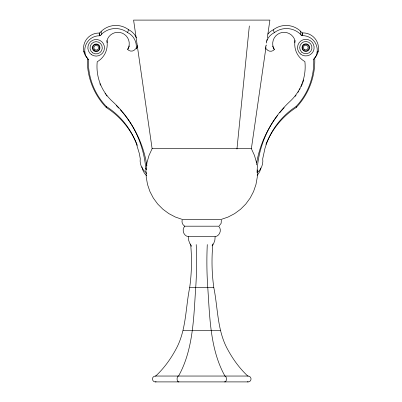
<?xml version="1.0" encoding="UTF-8"?>
<svg xmlns="http://www.w3.org/2000/svg" width="402" height="402" viewBox="0 0 402 402"><rect width="100%" height="100%" fill="white"/><g stroke="black" fill="none" stroke-linecap="round" stroke-linejoin="round"><path stroke-width="0.6" d="M257.441 169.84L257.26 177.227L255.963 184.503L253.577 191.498L250.165 198.05L245.798 204.01L240.582 209.241L234.632 213.623L228.09 217.05L221.1 219.452L182.392 219.452L175.403 217.05L168.86 213.623L162.91 209.241L157.69 204.01L153.323 198.05L149.911 191.498L147.529 184.503L146.233 177.227L146.127 172.92M257.044 172.187L257.25 168.579A102.822 102.822 0 0 1 289.998 101.404A47.16 47.16 0 0 0 304.892 61.596A19.879 19.879 0 0 1 295.043 40.773A11.362 11.362 0 0 0 279.621 33.215A11.362 11.362 0 0 0 274.33 49.557A4.869 4.869 0 0 1 266.556 49.104L265.863 49.029A15.392 15.392 0 0 1 265.672 45.758M182.186 220.07C181.533 222.406 182.679 225.065 184.825 226.19L218.663 226.19C222.085 229.557 219.899 236.044 215.135 236.647L214.874 240.14L213.713 243.446L212.07 245.853M249.34 25.919L236.949 149.041M146.132 169.232L146.991 162.514L149.026 155.408L152.117 148.7L133.595 20.1L269.893 20.1L267.3 38.115M257.009 172.79A14.974 14.974 0 0 0 262.702 158.76L264.968 148.348L266.647 143.288A75.194 75.194 0 0 1 296.143 106.46A64.737 64.737 0 0 0 313.686 59.33A12.417 12.417 0 0 0 317.032 52.838A14.628 14.628 0 0 0 302.203 35.637L301.872 35.537A2.814 2.814 0 0 1 300.405 34.19L300.761 31.391A21.075 21.075 0 0 0 273.27 29.803A16.191 16.191 0 0 0 267.888 34.059M137.373 145.383A79.099 79.099 0 0 0 106.234 107.495L106.359 106.535A64.737 64.737 0 0 1 88.405 59.561A12.417 12.417 0 0 1 85.008 53.099L83.772 51.28A15.387 15.387 0 0 1 99.209 33.049L99.56 32.939A2.96 2.96 0 0 0 101.088 31.512A21.075 21.075 0 0 1 128.565 29.683A16.191 16.191 0 0 1 136.399 37.793M256.501 162.514L254.461 155.408L251.371 148.7L265.958 47.436M266.134 46.195L266.315 44.949M266.581 43.084L266.762 41.843M266.943 40.602L267.119 39.361M156.127 381.799A2.93 2.93 0 0 1 153.906 381.508L153.298 381.041A2.93 2.93 0 0 1 155.368 376.041L155.68 376.081C163.75 368.533 170.342 359.519 175.614 349.825C186.332 330.816 185.458 308.329 189.694 287.5A185.794 185.794 0 0 0 190.608 243.934M301.872 35.537L302.299 32.808A2.96 2.96 0 0 1 300.761 31.391M302.203 35.637L302.485 32.874M146.514 169.88L145.79 168.312A102.822 102.822 0 0 0 112.459 101.43A47.16 47.16 0 0 1 97.219 61.752A19.879 19.879 0 0 0 106.887 40.843A11.362 11.362 0 0 1 122.243 33.15A11.362 11.362 0 0 1 127.675 49.441A4.869 4.869 0 0 0 135.444 48.928L136.137 48.843A15.392 15.392 0 0 0 127.59 32.567L128.565 29.683M127.675 49.441L128.409 47.938M317.032 52.838L318.248 51.014A15.387 15.387 0 0 0 302.651 32.914M136.137 48.843L137.559 46.808A16.191 16.191 0 0 0 137.7 45.662M313.686 59.33L314.384 58.335M184.825 226.19C181.408 229.557 183.593 236.044 188.352 236.647L215.135 236.647M219.221 225.849L221.165 223.286L221.306 220.07M99.374 33.009L100.013 35.662L99.681 35.768A14.628 14.628 0 0 0 85.008 53.099M247.366 381.799A2.93 2.93 0 0 0 249.587 381.508L250.195 381.041A2.93 2.93 0 0 0 248.119 376.041L247.808 376.081C239.738 368.533 233.145 359.519 227.879 349.825C217.155 330.816 218.03 308.329 213.794 287.5A185.794 185.794 0 0 1 212.884 243.934M136.831 46.893L137.559 46.808M152.117 148.7L251.371 148.7M189.694 287.5L213.794 287.5M183.131 330.705L220.361 330.705M155.368 376.041L248.119 376.041M155.368 381.9L248.119 381.9M83.772 51.28A13.065 13.065 0 0 0 87.35 58.079L88.405 59.561M191.749 246.336L189.774 243.446L188.618 240.14L188.352 236.647M274.33 49.557L273.33 47.557A11.954 11.954 0 0 1 272.556 46.039M106.359 106.535A75.194 75.194 0 0 1 136.177 143.107L139.263 153.303L140.258 158.544A14.974 14.974 0 0 0 146.072 172.523L146.554 173.619M273.27 29.803L274.27 32.683A15.392 15.392 0 0 0 266.325 41.994M99.209 33.049L99.681 35.768M296.143 106.46L296.274 107.419A79.099 79.099 0 0 0 267.652 140.409M101.088 31.512L101.47 34.306A2.814 2.814 0 0 1 100.013 35.662M145.79 168.312L146.072 172.523M146.599 175.709A15.753 15.753 0 0 1 142.223 168.187M142.117 167.74A15.753 15.753 0 0 1 141.946 166.825M116.188 105.48A108.163 108.163 0 0 1 118.741 108.098M120.394 109.892A108.163 108.163 0 0 1 122.002 111.721M122.399 112.183A108.163 108.163 0 0 1 126.213 116.937M126.58 117.424A108.163 108.163 0 0 1 146.906 165.83M106.234 107.495A68.099 68.099 0 0 1 87.35 58.079M107.007 96.073A49.607 49.607 0 0 1 106.334 95.199M105.681 94.309A49.607 49.607 0 0 1 105.048 93.405M100.505 85.204A49.607 49.607 0 0 1 99.867 83.676M107.078 40.522A20.909 20.909 0 0 1 107.143 42.672M101.47 34.306A20.03 20.03 0 0 1 127.59 32.567M129.419 45.908A11.954 11.954 0 0 1 128.655 47.436M265.923 144.413A79.099 79.099 0 0 1 267.39 140.976M260.918 167.971A15.753 15.753 0 0 1 257.154 175.312M256.3 164.9A108.163 108.163 0 0 1 277.486 115.575M279.767 112.716A108.163 108.163 0 0 1 284.194 107.681M296.274 107.419A68.099 68.099 0 0 0 314.731 57.838A13.065 13.065 0 0 0 318.248 51.014M303.686 79.887A49.607 49.607 0 0 1 302.822 82.51M302.435 83.541A49.607 49.607 0 0 1 301.138 86.591M300.158 88.571A49.607 49.607 0 0 1 299.369 90.028M298.53 91.455A49.607 49.607 0 0 1 297.947 92.395M296.068 95.123A49.607 49.607 0 0 1 295.063 96.435M294.802 42.607A20.909 20.909 0 0 1 294.852 40.456M274.27 32.683A20.03 20.03 0 0 1 300.405 34.19M224.552 381.799A2.93 1.467 -90 0 0 225.668 381.508L225.969 381.041A2.93 1.467 -90 0 0 226.286 377.85A2.93 1.467 -90 0 0 224.934 376.041C210.075 349.433 209.824 317.193 207.769 287.5A185.794 92.897 90 0 1 207.286 244.537M178.935 381.799A2.93 1.467 -90 0 1 177.825 381.508L177.523 381.041A2.93 1.467 -90 0 1 177.202 377.85A2.93 1.467 -90 0 1 178.558 376.041C193.417 349.433 193.669 317.193 195.719 287.5A185.794 92.897 90 0 0 196.206 244.537M94.314 50.531A3.387 3.387 0 0 0 99.601 47.979A3.387 3.387 0 0 0 94.741 44.677A3.387 3.387 0 0 0 94.314 50.531M94.902 49.672A2.362 2.362 0 0 0 98.585 47.893A2.362 2.362 0 0 0 95.199 45.592A2.362 2.362 0 0 0 94.902 49.672M94.003 50.969A3.834 3.834 0 0 0 99.987 48.074A3.834 3.834 0 0 0 94.49 44.341A3.834 3.834 0 0 0 94.003 50.969M91.49 54.672A8.306 8.306 0 0 0 104.44 48.406A8.306 8.306 0 0 0 92.54 40.326A8.306 8.306 0 0 0 91.49 54.672M92.706 52.878A6.141 6.141 0 0 0 102.284 48.245A6.141 6.141 0 0 0 93.485 42.265A6.141 6.141 0 0 0 92.706 52.878M303.58 50.149A3.387 3.387 0 0 0 309.108 48.175A3.387 3.387 0 0 0 304.631 44.376A3.387 3.387 0 0 0 303.58 50.149M304.234 49.356A2.362 2.362 0 0 0 308.088 47.979A2.362 2.362 0 0 0 304.967 45.331A2.362 2.362 0 0 0 304.234 49.356M303.349 50.557A3.834 3.834 0 0 0 309.605 48.32A3.834 3.834 0 0 0 304.54 44.024A3.834 3.834 0 0 0 303.349 50.557M300.46 53.968A8.306 8.306 0 0 0 314.007 49.124A8.306 8.306 0 0 0 303.038 39.818A8.306 8.306 0 0 0 300.46 53.968M301.857 52.315A6.141 6.141 0 0 0 311.872 48.732A6.141 6.141 0 0 0 303.761 41.853A6.141 6.141 0 0 0 301.857 52.315"/></g></svg>
